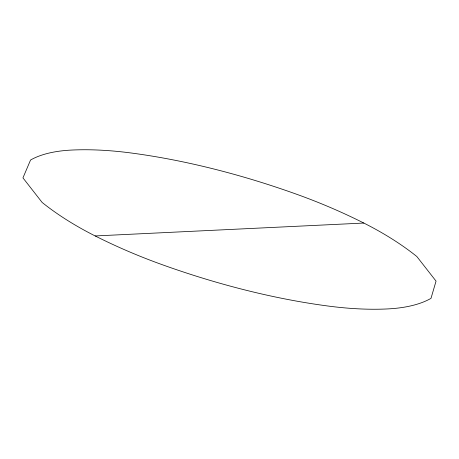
<?xml version="1.0" encoding="UTF-8"?>
<svg xmlns="http://www.w3.org/2000/svg" width="459" height="459" viewBox="0 0 459 459"><rect width="100%" height="100%" fill="white"/><g stroke="black" fill="none" stroke-linecap="round" stroke-linejoin="round"><path stroke-width="0.69" d="M95.174 235.949L363.826 223.051A161.218 66.853 21.3 0 1 416.858 256.547L436.05 281.115L430.99 298.367A171.184 70.99 21.3 0 1 387.276 308.941A252.496 104.709 21.3 0 1 327.657 305.981A381.446 158.183 21.3 0 1 161.786 264.533A252.496 104.709 21.3 0 1 95.174 235.949A161.218 66.853 21.3 0 1 42.142 202.453L22.95 177.885L30.558 160.019A161.218 66.853 21.3 0 1 71.724 150.059A252.496 104.709 21.3 0 1 131.343 153.019A381.446 158.183 21.3 0 1 297.214 194.467A252.496 104.709 21.3 0 1 363.826 223.051"/></g></svg>
